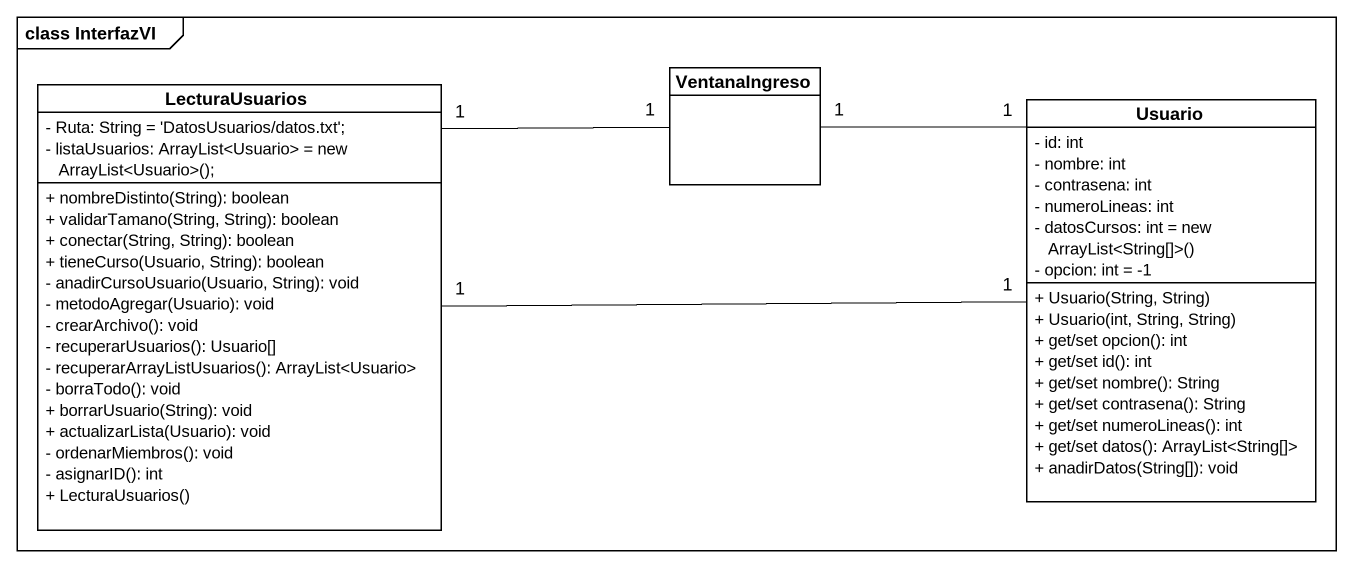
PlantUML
@startuml
mainframe class InterfazVI
hide circle
hide empty members
skinparam classAttributeIconSize 0
class LecturaUsuarios {
  - Ruta: String = 'DatosUsuarios/datos.txt';
  {field} - listaUsuarios: ArrayList<Usuario> = new ArrayList<Usuario>();
  + nombreDistinto(String): boolean
  + validarTamano(String, String): boolean
  + conectar(String, String): boolean
  + tieneCurso(Usuario, String): boolean
  - anadirCursoUsuario(Usuario, String): void
  - metodoAgregar(Usuario): void
  - crearArchivo(): void
  - recuperarUsuarios(): Usuario[]
  - recuperarArrayListUsuarios(): ArrayList<Usuario>
  - borraTodo(): void
  + borrarUsuario(String): void
  + actualizarLista(Usuario): void
  - ordenarMiembros(): void
  - asignarID(): int
  + LecturaUsuarios()
}
class VentanaIngreso
class Usuario {
  - id: int
  - nombre: int
  - contrasena: int
  - numeroLineas: int
  {field} - datosCursos: int = new ArrayList<String[]>()
  - opcion: int = -1
  + Usuario(String, String)
  + Usuario(int, String, String)
  + get/set opcion(): int
  + get/set id(): int
  + get/set nombre(): String
  + get/set contrasena(): String
  + get/set numeroLineas(): int
  + get/set datos(): ArrayList<String[]>
  + anadirDatos(String[]): void
}
LecturaUsuarios "1" -right- "1" Usuario
VentanaIngreso "1" -left- "1" LecturaUsuarios
VentanaIngreso "1" -right- "1" Usuario
@enduml
